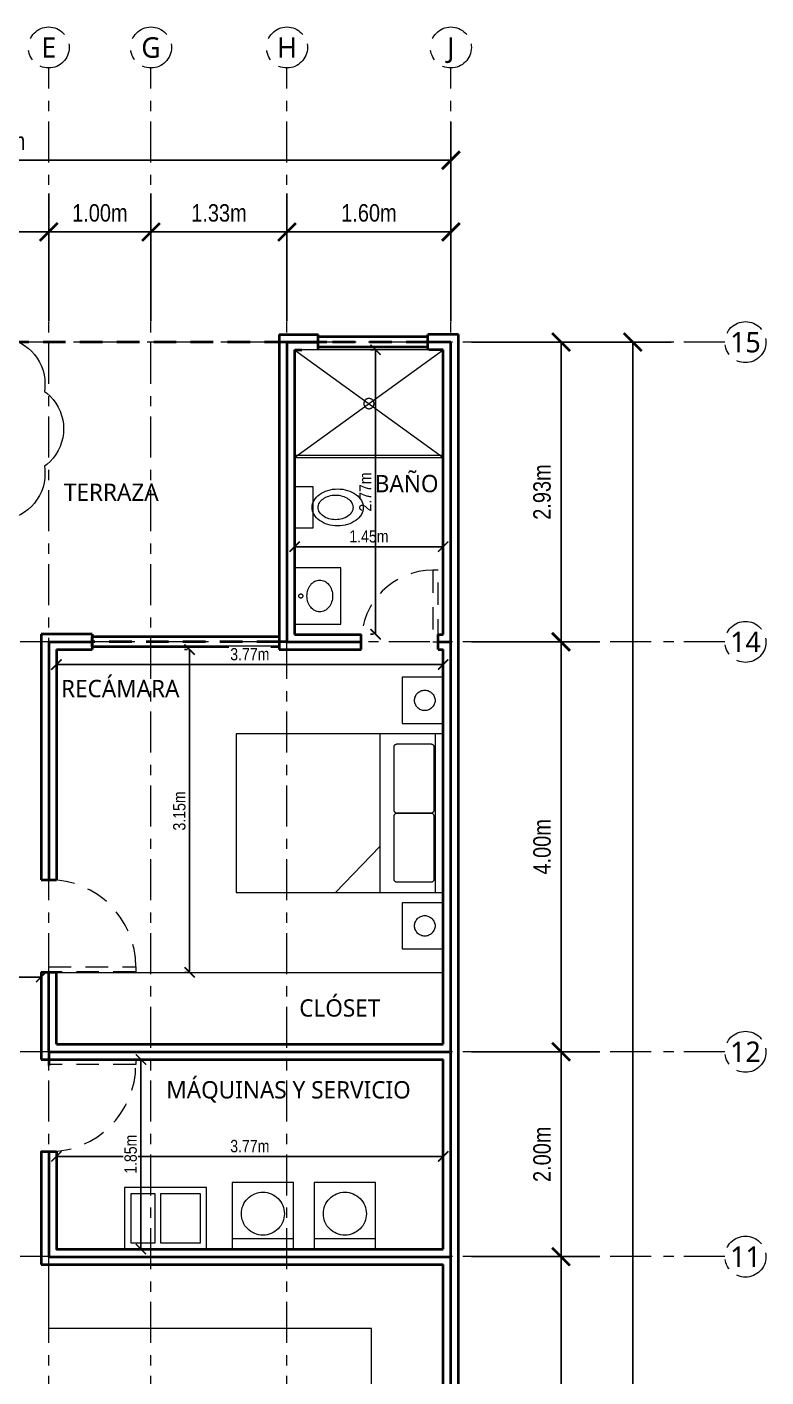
# Model space of a CAD drawing. Header units: metres. Extents: x 28.9 to 123.7, y -14.9 to 27.3.
# Drawn here: x 36.65 to 43.86, y 14.15 to 27.32 of the extents above; entities that cross this region are included whole.
import ezdxf
from ezdxf.enums import TextEntityAlignment as Align

# ---------------------------------------------------------------- set-up
doc = ezdxf.new("R2010")
doc.units = ezdxf.units.M
doc.linetypes.add('EJE', pattern=[0.6, 0.4, -0.08, 0, -0.12])
doc.linetypes.add('VACIO', pattern=[0.36, 0.22, -0.14])
for name, color, linetype, lineweight in [('001_Muros', 7, 'Continuous', 40), ('002_EjesVerticales', 8, 'EJE', 9), ('006_Mobiliario', 6, 'Continuous', 18), ('007_Textos', 7, 'Continuous', 18), ('008_Cotas', 8, 'Continuous', 13), ('011_Puertas', 7, 'VACIO', 18), ('012_Ventanas', 5, 'Continuous', 40)]:
    doc.layers.add(name, color=color, linetype=linetype, lineweight=lineweight)
doc.styles.add('OpenSans', font='OpenSans-Regular.ttf')
doc.styles.add('OpenSansCondensed-Light', font='OpenSansCondensed-Light.ttf')
doc.dimstyles.new('EZDXF', dxfattribs={"dimtxt": 0.25, "dimasz": 0.175, "dimexe": 0.375, "dimexo": 0.125, "dimgap": 0.1, "dimtad": 1, "dimzin": 4, "dimtxsty": 'OpenSansCondensed-Light', "dimblk": 'ARCHTICK', "dimcen": 2.5, "dimazin": 1, "dimtfac": 0.5, "dimtmove": 2, "dimatfit": 3})

# ---------------------------------------------------------------- blocks, each defined once
blk = doc.blocks.new('EJE')
at = {"color": 0}
blk.add_circle((0, 0), 0.2, dxfattribs=at)
at = {"color": 0, "style": 'OpenSans'}
blk.add_attdef('EJE', text='', height=0.2, dxfattribs=at).set_placement((0, 0), align=Align.MIDDLE_CENTER)
blk = doc.blocks.new('_ARCHTICK')
at = {"color": 0, "linetype": 'ByBlock', "const_width": 0.15}
blk.add_lwpolyline([(-0.5, -0.5), (0.5, 0.5)], dxfattribs=at)
blk = doc.blocks.new('*D6')
at = {"layer": '008_Cotas', "color": 0, "lineweight": -2, "transparency": 16777216}
for p, q in [((36.86, 24.446), (36.86, 25.696)), ((37.858, 24.446), (37.858, 25.696)), ((37.858, 25.321), (36.86, 25.321))]:
    blk.add_line(p, q, dxfattribs=at)
at = {"layer": 'Defpoints', "color": 0, "transparency": 16777216}
for p in [(36.86, 25.321), (36.86, 24.321), (37.858, 24.321)]:
    blk.add_point(p, dxfattribs=at)
at = {"layer": '008_Cotas', "color": 0, "lineweight": -2, "transparency": 16777216, "xscale": 0.175, "yscale": 0.175, "zscale": 0.175, "rotation": 180}
blk.add_blockref('_ARCHTICK', (36.86, 25.321), dxfattribs=at)
at = {"layer": '008_Cotas', "color": 0, "lineweight": -2, "transparency": 16777216, "xscale": 0.175, "yscale": 0.175, "zscale": 0.175}
blk.add_blockref('_ARCHTICK', (37.858, 25.321), dxfattribs=at)
at = {"layer": '008_Cotas', "color": 0, "transparency": 16777216, "insert": (37.359, 25.506), "char_height": 0.17, "attachment_point": 5, "style": 'OpenSansCondensed-Light', "bg_fill": 3, "box_fill_scale": 1.1, "bg_fill_color": 9, "bg_fill_true_color": 13158600, "bg_fill_transparency": 0}
blk.add_mtext('1.00m', dxfattribs=at)
blk = doc.blocks.new('*D7')
at = {"layer": '008_Cotas', "color": 0, "lineweight": -2, "transparency": 16777216}
for p, q in [((34.86, 24.446), (34.86, 25.696)), ((36.86, 24.446), (36.86, 25.696)), ((36.86, 25.321), (34.86, 25.321))]:
    blk.add_line(p, q, dxfattribs=at)
at = {"layer": 'Defpoints', "color": 0, "transparency": 16777216}
for p in [(34.86, 25.321), (34.86, 24.321), (36.86, 24.321)]:
    blk.add_point(p, dxfattribs=at)
at = {"layer": '008_Cotas', "color": 0, "lineweight": -2, "transparency": 16777216, "xscale": 0.175, "yscale": 0.175, "zscale": 0.175, "rotation": 180}
blk.add_blockref('_ARCHTICK', (34.86, 25.321), dxfattribs=at)
at = {"layer": '008_Cotas', "color": 0, "lineweight": -2, "transparency": 16777216, "xscale": 0.175, "yscale": 0.175, "zscale": 0.175}
blk.add_blockref('_ARCHTICK', (36.86, 25.321), dxfattribs=at)
at = {"layer": '008_Cotas', "color": 0, "transparency": 16777216, "insert": (35.86, 25.506), "char_height": 0.17, "attachment_point": 5, "style": 'OpenSansCondensed-Light', "bg_fill": 3, "box_fill_scale": 1.1, "bg_fill_color": 9, "bg_fill_true_color": 13158600, "bg_fill_transparency": 0}
blk.add_mtext('2.00m', dxfattribs=at)
blk = doc.blocks.new('*D9')
at = {"layer": '008_Cotas', "color": 0, "lineweight": -2, "transparency": 16777216}
for p, q in [((31.935, 24.446), (31.935, 26.396)), ((40.785, 24.446), (40.785, 26.396)), ((40.785, 26.021), (31.935, 26.021))]:
    blk.add_line(p, q, dxfattribs=at)
at = {"layer": 'Defpoints', "color": 0, "transparency": 16777216}
for p in [(31.935, 26.021), (31.935, 24.321), (40.785, 24.321)]:
    blk.add_point(p, dxfattribs=at)
at = {"layer": '008_Cotas', "color": 0, "lineweight": -2, "transparency": 16777216, "xscale": 0.175, "yscale": 0.175, "zscale": 0.175, "rotation": 180}
blk.add_blockref('_ARCHTICK', (31.935, 26.021), dxfattribs=at)
at = {"layer": '008_Cotas', "color": 0, "lineweight": -2, "transparency": 16777216, "xscale": 0.175, "yscale": 0.175, "zscale": 0.175}
blk.add_blockref('_ARCHTICK', (40.785, 26.021), dxfattribs=at)
at = {"layer": '008_Cotas', "color": 0, "transparency": 16777216, "insert": (36.36, 26.206), "char_height": 0.17, "attachment_point": 5, "style": 'OpenSansCondensed-Light', "bg_fill": 3, "box_fill_scale": 1.1, "bg_fill_color": 9, "bg_fill_true_color": 13158600, "bg_fill_transparency": 0}
blk.add_mtext('8.85m', dxfattribs=at)
blk = doc.blocks.new('*D13')
at = {"layer": '008_Cotas', "color": 0, "lineweight": -2, "transparency": 16777216}
for p, q in [((40.985, 15.322), (42.235, 15.322)), ((41.86, 9.825), (41.86, 15.322)), ((40.985, 9.825), (42.235, 9.825))]:
    blk.add_line(p, q, dxfattribs=at)
at = {"layer": 'Defpoints', "color": 0, "transparency": 16777216}
for p in [(40.86, 15.322), (41.86, 15.322), (40.86, 9.825)]:
    blk.add_point(p, dxfattribs=at)
at = {"layer": '008_Cotas', "color": 0, "lineweight": -2, "transparency": 16777216, "xscale": 0.175, "yscale": 0.175, "zscale": 0.175}
for p, rotation in [((41.86, 15.322), 90), ((41.86, 9.825), 270)]:
    blk.add_blockref('_ARCHTICK', p, dxfattribs=dict(at, rotation=rotation))
at = {"layer": '008_Cotas', "color": 0, "transparency": 16777216, "insert": (41.675, 12.573), "char_height": 0.17, "attachment_point": 5, "rotation": 90, "style": 'OpenSansCondensed-Light', "bg_fill": 3, "box_fill_scale": 1.1, "bg_fill_color": 9, "bg_fill_true_color": 13158600, "bg_fill_transparency": 0}
blk.add_mtext('5.50m', dxfattribs=at)
blk = doc.blocks.new('*D14')
at = {"layer": '008_Cotas', "color": 0, "lineweight": -2, "transparency": 16777216}
for p, q in [((40.985, 17.321), (42.235, 17.321)), ((41.86, 15.322), (41.86, 17.321)), ((40.985, 15.322), (42.235, 15.322))]:
    blk.add_line(p, q, dxfattribs=at)
at = {"layer": 'Defpoints', "color": 0, "transparency": 16777216}
for p in [(40.86, 17.321), (41.86, 17.321), (40.86, 15.322)]:
    blk.add_point(p, dxfattribs=at)
at = {"layer": '008_Cotas', "color": 0, "lineweight": -2, "transparency": 16777216, "xscale": 0.175, "yscale": 0.175, "zscale": 0.175}
for p, rotation in [((41.86, 17.321), 90), ((41.86, 15.322), 270)]:
    blk.add_blockref('_ARCHTICK', p, dxfattribs=dict(at, rotation=rotation))
at = {"layer": '008_Cotas', "color": 0, "transparency": 16777216, "insert": (41.675, 16.321), "char_height": 0.17, "attachment_point": 5, "rotation": 90, "style": 'OpenSansCondensed-Light', "bg_fill": 3, "box_fill_scale": 1.1, "bg_fill_color": 9, "bg_fill_true_color": 13158600, "bg_fill_transparency": 0}
blk.add_mtext('2.00m', dxfattribs=at)
blk = doc.blocks.new('*D15')
at = {"layer": '008_Cotas', "color": 0, "lineweight": -2, "transparency": 16777216}
for p, q in [((40.985, 21.321), (42.235, 21.321)), ((41.86, 17.321), (41.86, 21.321)), ((40.985, 17.321), (42.235, 17.321))]:
    blk.add_line(p, q, dxfattribs=at)
at = {"layer": 'Defpoints', "color": 0, "transparency": 16777216}
for p in [(40.86, 21.321), (41.86, 21.321), (40.86, 17.321)]:
    blk.add_point(p, dxfattribs=at)
at = {"layer": '008_Cotas', "color": 0, "lineweight": -2, "transparency": 16777216, "xscale": 0.175, "yscale": 0.175, "zscale": 0.175}
for p, rotation in [((41.86, 21.321), 90), ((41.86, 17.321), 270)]:
    blk.add_blockref('_ARCHTICK', p, dxfattribs=dict(at, rotation=rotation))
at = {"layer": '008_Cotas', "color": 0, "transparency": 16777216, "insert": (41.675, 19.321), "char_height": 0.17, "attachment_point": 5, "rotation": 90, "style": 'OpenSansCondensed-Light', "bg_fill": 3, "box_fill_scale": 1.1, "bg_fill_color": 9, "bg_fill_true_color": 13158600, "bg_fill_transparency": 0}
blk.add_mtext('4.00m', dxfattribs=at)
blk = doc.blocks.new('*D16')
at = {"layer": '008_Cotas', "color": 0, "lineweight": -2, "transparency": 16777216}
for p, q in [((40.985, 24.246), (42.235, 24.246)), ((41.86, 21.321), (41.86, 24.246)), ((40.985, 21.321), (42.235, 21.321))]:
    blk.add_line(p, q, dxfattribs=at)
at = {"layer": 'Defpoints', "color": 0, "transparency": 16777216}
for p in [(40.86, 24.246), (41.86, 24.246), (40.86, 21.321)]:
    blk.add_point(p, dxfattribs=at)
at = {"layer": '008_Cotas', "color": 0, "lineweight": -2, "transparency": 16777216, "xscale": 0.175, "yscale": 0.175, "zscale": 0.175}
for p, rotation in [((41.86, 24.246), 90), ((41.86, 21.321), 270)]:
    blk.add_blockref('_ARCHTICK', p, dxfattribs=dict(at, rotation=rotation))
at = {"layer": '008_Cotas', "color": 0, "transparency": 16777216, "insert": (41.675, 22.783), "char_height": 0.17, "attachment_point": 5, "rotation": 90, "style": 'OpenSansCondensed-Light', "bg_fill": 3, "box_fill_scale": 1.1, "bg_fill_color": 9, "bg_fill_true_color": 13158600, "bg_fill_transparency": 0}
blk.add_mtext('2.93m', dxfattribs=at)
blk = doc.blocks.new('*D155')
at = {"color": 0, "transparency": 16777216}
for p, q in [((40.985, 24.246), (42.935, 24.246)), ((42.56, -0.125), (42.56, 24.246)), ((40.985, -0.125), (42.935, -0.125))]:
    blk.add_line(p, q, dxfattribs=at)
at = {"layer": 'Defpoints', "transparency": 16777216}
for p in [(40.86, 24.246), (40.86, -0.125), (42.56, -0.125)]:
    blk.add_point(p, dxfattribs=at)
at = {"layer": '008_Cotas', "color": 0, "transparency": 16777216, "xscale": 0.175, "yscale": 0.175}
for p, rotation in [((42.56, 24.246), 90), ((42.56, -0.125), 270)]:
    blk.add_blockref('_ARCHTICK', p, dxfattribs=dict(at, rotation=rotation))
at = {"layer": '008_Cotas', "color": 0, "transparency": 16777216, "insert": (42.375, 12.06), "char_height": 0.17, "attachment_point": 5, "rotation": 90, "style": 'OpenSansCondensed-Light', "bg_fill": 3, "box_fill_scale": 1.1, "bg_fill_color": 0, "bg_fill_transparency": 0}
blk.add_mtext('24.37m', dxfattribs=at)
blk = doc.blocks.new('MOB_CAMA_QUEEN_155x202')
at = {"color": 0, "lineweight": -2}
for points in [[(0.775, -1.01), (0.775, 1.01), (-0.775, 1.01), (-0.775, -1.01)], [(0.775, 0.93), (0.775, 1.01), (-0.775, 1.01), (-0.775, 0.93)], [(-0.03, 0.53), (-0.645, 0.53), (-0.648, 0.53), (-0.651, 0.531), (-0.654, 0.531), (-0.656, 0.532), (-0.659, 0.534), (-0.662, 0.535), (-0.664, 0.537), (-0.666, 0.539), (-0.668, 0.541), (-0.67, 0.543), (-0.671, 0.546), (-0.673, 0.549), (-0.674, 0.551), (-0.674, 0.554), (-0.675, 0.557), (-0.675, 0.56), (-0.675, 0.89), (-0.675, 0.893), (-0.674, 0.896), (-0.674, 0.899), (-0.673, 0.901), (-0.671, 0.904), (-0.67, 0.907), (-0.668, 0.909), (-0.666, 0.911), (-0.664, 0.913), (-0.662, 0.915), (-0.659, 0.916), (-0.656, 0.918), (-0.654, 0.919), (-0.651, 0.919), (-0.648, 0.92), (-0.645, 0.92), (-0.03, 0.92), (-0.027, 0.92), (-0.024, 0.919), (-0.021, 0.919), (-0.019, 0.918), (-0.016, 0.916), (-0.013, 0.915), (-0.011, 0.913), (-0.009, 0.911), (-0.007, 0.909), (-0.005, 0.907), (-0.004, 0.904), (-0.002, 0.901), (-0.001, 0.899), (-0.001, 0.896), (0, 0.893), (0, 0.89), (0, 0.56), (0, 0.557), (-0.001, 0.554), (-0.001, 0.551), (-0.002, 0.549), (-0.004, 0.546), (-0.005, 0.543), (-0.007, 0.541), (-0.009, 0.539), (-0.011, 0.537), (-0.013, 0.535), (-0.016, 0.534), (-0.019, 0.532), (-0.021, 0.531), (-0.024, 0.531), (-0.027, 0.53)], [(0.645, 0.53), (0.03, 0.53), (0.027, 0.53), (0.024, 0.531), (0.021, 0.531), (0.019, 0.532), (0.016, 0.534), (0.013, 0.535), (0.011, 0.537), (0.009, 0.539), (0.007, 0.541), (0.005, 0.543), (0.004, 0.546), (0.002, 0.549), (0.001, 0.551), (0.001, 0.554), (0, 0.557), (0, 0.56), (0, 0.89), (0, 0.893), (0.001, 0.896), (0.001, 0.899), (0.002, 0.901), (0.004, 0.904), (0.005, 0.907), (0.007, 0.909), (0.009, 0.911), (0.011, 0.913), (0.013, 0.915), (0.016, 0.916), (0.019, 0.918), (0.021, 0.919), (0.024, 0.919), (0.027, 0.92), (0.03, 0.92), (0.645, 0.92), (0.648, 0.92), (0.651, 0.919), (0.654, 0.919), (0.656, 0.918), (0.659, 0.916), (0.662, 0.915), (0.664, 0.913), (0.666, 0.911), (0.668, 0.909), (0.67, 0.907), (0.671, 0.904), (0.673, 0.901), (0.674, 0.899), (0.674, 0.896), (0.675, 0.893), (0.675, 0.89), (0.675, 0.56), (0.675, 0.557), (0.674, 0.554), (0.674, 0.551), (0.673, 0.549), (0.671, 0.546), (0.67, 0.543), (0.668, 0.541), (0.666, 0.539), (0.664, 0.537), (0.662, 0.535), (0.659, 0.534), (0.656, 0.532), (0.654, 0.531), (0.651, 0.531), (0.648, 0.53)]]:
    blk.add_lwpolyline(points, close=True, dxfattribs=at)
for points in [[(-0.775, 0.39), (0.775, 0.39)], [(0.325, 0.39), (0.775, -0.04)]]:
    blk.add_lwpolyline(points, dxfattribs=at)
blk = doc.blocks.new('MOB_BURO_45x40')
at = {"color": 0, "lineweight": -2}
for points in [[(0.225, -0.2), (0.225, 0.2), (-0.225, 0.2), (-0.225, -0.2)], [(0.1, 0.02), (0.1, 0.01), (0.098, 0), (0.096, -0.009), (0.092, -0.018), (0.088, -0.027), (0.083, -0.036), (0.077, -0.043), (0.071, -0.051), (0.063, -0.057), (0.056, -0.063), (0.047, -0.068), (0.038, -0.072), (0.029, -0.076), (0.02, -0.078), (0.01, -0.08), (0, -0.08), (-0.01, -0.08), (-0.02, -0.078), (-0.029, -0.076), (-0.038, -0.072), (-0.047, -0.068), (-0.056, -0.063), (-0.063, -0.057), (-0.071, -0.051), (-0.077, -0.043), (-0.083, -0.036), (-0.088, -0.027), (-0.092, -0.018), (-0.096, -0.009), (-0.098, 0), (-0.1, 0.01), (-0.1, 0.02), (-0.1, 0.03), (-0.098, 0.04), (-0.096, 0.049), (-0.092, 0.058), (-0.088, 0.067), (-0.083, 0.076), (-0.077, 0.083), (-0.071, 0.091), (-0.063, 0.097), (-0.056, 0.103), (-0.047, 0.108), (-0.038, 0.112), (-0.029, 0.116), (-0.02, 0.118), (-0.01, 0.12), (0, 0.12), (0.01, 0.12), (0.02, 0.118), (0.029, 0.116), (0.038, 0.112), (0.047, 0.108), (0.056, 0.103), (0.063, 0.097), (0.071, 0.091), (0.077, 0.083), (0.083, 0.076), (0.088, 0.067), (0.092, 0.058), (0.096, 0.049), (0.098, 0.04), (0.1, 0.03)]]:
    blk.add_lwpolyline(points, close=True, dxfattribs=at)
blk = doc.blocks.new('MOB_ARBOL_200x200')
at = {"color": 0, "lineweight": -2}
blk.add_lwpolyline([(0.285, -0.968), (0.25, -0.994), (0.212, -1.017), (0.172, -1.036), (0.131, -1.051), (0.088, -1.061), (0.044, -1.068), (0, -1.07), (-0.044, -1.068), (-0.088, -1.061), (-0.131, -1.051), (-0.172, -1.036), (-0.212, -1.017), (-0.25, -0.994), (-0.285, -0.968), (-0.318, -0.938), (-0.348, -0.905), (-0.365, -0.882), (-0.394, -0.886), (-0.438, -0.888), (-0.483, -0.886), (-0.526, -0.88), (-0.569, -0.869), (-0.611, -0.854), (-0.651, -0.835), (-0.688, -0.813), (-0.724, -0.786), (-0.757, -0.757), (-0.786, -0.724), (-0.813, -0.688), (-0.835, -0.651), (-0.854, -0.611), (-0.869, -0.569), (-0.88, -0.526), (-0.886, -0.483), (-0.888, -0.438), (-0.886, -0.394), (-0.882, -0.365), (-0.905, -0.348), (-0.938, -0.318), (-0.968, -0.285), (-0.994, -0.25), (-1.017, -0.212), (-1.036, -0.172), (-1.051, -0.131), (-1.061, -0.088), (-1.068, -0.044), (-1.07, 0), (-1.068, 0.044), (-1.061, 0.088), (-1.051, 0.131), (-1.036, 0.172), (-1.017, 0.212), (-0.994, 0.25), (-0.968, 0.285), (-0.938, 0.318), (-0.905, 0.348), (-0.882, 0.365), (-0.886, 0.394), (-0.888, 0.438), (-0.886, 0.483), (-0.88, 0.526), (-0.869, 0.569), (-0.854, 0.611), (-0.835, 0.651), (-0.813, 0.688), (-0.786, 0.724), (-0.757, 0.757), (-0.724, 0.786), (-0.688, 0.813), (-0.651, 0.835), (-0.611, 0.854), (-0.569, 0.869), (-0.526, 0.88), (-0.483, 0.886), (-0.438, 0.888), (-0.394, 0.886), (-0.365, 0.882), (-0.348, 0.905), (-0.318, 0.938), (-0.285, 0.968), (-0.25, 0.994), (-0.212, 1.017), (-0.172, 1.036), (-0.131, 1.051), (-0.088, 1.061), (-0.044, 1.068), (0, 1.07), (0.044, 1.068), (0.088, 1.061), (0.131, 1.051), (0.172, 1.036), (0.212, 1.017), (0.25, 0.994), (0.285, 0.968), (0.318, 0.938), (0.348, 0.905), (0.365, 0.882), (0.394, 0.886), (0.438, 0.888), (0.483, 0.886), (0.526, 0.88), (0.569, 0.869), (0.611, 0.854), (0.651, 0.835), (0.688, 0.813), (0.724, 0.786), (0.757, 0.757), (0.786, 0.724), (0.813, 0.688), (0.835, 0.651), (0.854, 0.611), (0.869, 0.569), (0.88, 0.526), (0.886, 0.483), (0.888, 0.438), (0.886, 0.394), (0.882, 0.365), (0.905, 0.348), (0.938, 0.318), (0.968, 0.285), (0.994, 0.25), (1.017, 0.212), (1.036, 0.172), (1.051, 0.131), (1.061, 0.088), (1.068, 0.044), (1.07, 0), (1.068, -0.044), (1.061, -0.088), (1.051, -0.131), (1.036, -0.172), (1.017, -0.212), (0.994, -0.25), (0.968, -0.285), (0.938, -0.318), (0.905, -0.348), (0.882, -0.365), (0.886, -0.394), (0.888, -0.438), (0.886, -0.483), (0.88, -0.526), (0.869, -0.569), (0.854, -0.611), (0.835, -0.651), (0.813, -0.688), (0.786, -0.724), (0.757, -0.757), (0.724, -0.786), (0.688, -0.813), (0.651, -0.835), (0.611, -0.854), (0.569, -0.869), (0.526, -0.88), (0.483, -0.886), (0.438, -0.888), (0.394, -0.886), (0.365, -0.882), (0.348, -0.905), (0.318, -0.938), (0.285, -0.968)], dxfattribs=at)
blk.add_lwpolyline([(0.12, 0), (0.119, -0.012), (0.118, -0.023), (0.115, -0.035), (0.111, -0.046), (0.106, -0.057), (0.1, -0.067), (0.093, -0.076), (0.085, -0.085), (0.076, -0.093), (0.067, -0.1), (0.057, -0.106), (0.046, -0.111), (0.035, -0.115), (0.023, -0.118), (0.012, -0.119), (0, -0.12), (-0.012, -0.119), (-0.023, -0.118), (-0.035, -0.115), (-0.046, -0.111), (-0.057, -0.106), (-0.067, -0.1), (-0.076, -0.093), (-0.085, -0.085), (-0.093, -0.076), (-0.1, -0.067), (-0.106, -0.057), (-0.111, -0.046), (-0.115, -0.035), (-0.118, -0.023), (-0.119, -0.012), (-0.12, 0), (-0.119, 0.012), (-0.118, 0.023), (-0.115, 0.035), (-0.111, 0.046), (-0.106, 0.057), (-0.1, 0.067), (-0.093, 0.076), (-0.085, 0.085), (-0.076, 0.093), (-0.067, 0.1), (-0.057, 0.106), (-0.046, 0.111), (-0.035, 0.115), (-0.023, 0.118), (-0.012, 0.119), (0, 0.12), (0.012, 0.119), (0.023, 0.118), (0.035, 0.115), (0.046, 0.111), (0.057, 0.106), (0.067, 0.1), (0.076, 0.093), (0.085, 0.085), (0.093, 0.076), (0.1, 0.067), (0.106, 0.057), (0.111, 0.046), (0.115, 0.035), (0.118, 0.023), (0.119, 0.012)], close=True, dxfattribs=at)
blk = doc.blocks.new('*D157')
at = {"color": 0, "transparency": 16777216}
for p, q in [((36.935, 16.32), (36.935, 16.35)), ((40.71, 16.32), (40.71, 16.35)), ((36.935, 16.3), (40.71, 16.3))]:
    blk.add_line(p, q, dxfattribs=at)
at = {"layer": 'Defpoints', "transparency": 16777216}
for p in [(36.935, 16.3), (36.935, 16.3), (40.71, 16.3)]:
    blk.add_point(p, dxfattribs=at)
at = {"layer": '008_Cotas', "color": 0, "transparency": 16777216, "xscale": 0.1, "yscale": 0.1, "rotation": 180}
blk.add_blockref('_ARCHTICK', (36.935, 16.3), dxfattribs=at)
at = {"layer": '008_Cotas', "color": 0, "transparency": 16777216, "xscale": 0.1, "yscale": 0.1}
blk.add_blockref('_ARCHTICK', (40.71, 16.3), dxfattribs=at)
at = {"layer": '008_Cotas', "color": 0, "transparency": 16777216, "insert": (38.8225, 16.4), "char_height": 0.12, "attachment_point": 5, "style": 'OpenSansCondensed-Light', "bg_fill": 3, "box_fill_scale": 1.1, "bg_fill_color": 0, "bg_fill_transparency": 0}
blk.add_mtext('3.77m', dxfattribs=at)
blk = doc.blocks.new('*D177')
at = {"color": 0, "transparency": 16777216}
for p, q in [((37.74, 17.246), (37.71, 17.246)), ((37.76, 15.396), (37.76, 17.246)), ((37.74, 15.396), (37.71, 15.396))]:
    blk.add_line(p, q, dxfattribs=at)
at = {"layer": 'Defpoints', "transparency": 16777216}
for p in [(37.76, 17.246), (37.76, 15.396), (37.76, 15.396)]:
    blk.add_point(p, dxfattribs=at)
at = {"layer": '008_Cotas', "color": 0, "transparency": 16777216, "xscale": 0.1, "yscale": 0.1}
for p, rotation in [((37.76, 17.246), 90), ((37.76, 15.396), 270)]:
    blk.add_blockref('_ARCHTICK', p, dxfattribs=dict(at, rotation=rotation))
at = {"layer": '008_Cotas', "color": 0, "transparency": 16777216, "insert": (37.66, 16.321), "char_height": 0.12, "attachment_point": 5, "rotation": 90, "style": 'OpenSansCondensed-Light', "bg_fill": 3, "box_fill_scale": 1.1, "bg_fill_color": 0, "bg_fill_transparency": 0}
blk.add_mtext('1.85m', dxfattribs=at)
blk = doc.blocks.new('*D125')
at = {"color": 0, "transparency": 16777216}
for p, q in [((36.935, 21.12), (36.935, 21.15)), ((36.935, 21.1), (40.71, 21.1)), ((40.71, 21.12), (40.71, 21.15))]:
    blk.add_line(p, q, dxfattribs=at)
at = {"layer": 'Defpoints', "transparency": 16777216}
for p in [(36.935, 21.1), (36.935, 21.1), (40.71, 21.1)]:
    blk.add_point(p, dxfattribs=at)
at = {"layer": '008_Cotas', "color": 0, "transparency": 16777216, "xscale": 0.1, "yscale": 0.1, "rotation": 180}
blk.add_blockref('_ARCHTICK', (36.935, 21.1), dxfattribs=at)
at = {"layer": '008_Cotas', "color": 0, "transparency": 16777216, "xscale": 0.1, "yscale": 0.1}
blk.add_blockref('_ARCHTICK', (40.71, 21.1), dxfattribs=at)
at = {"layer": '008_Cotas', "color": 0, "transparency": 16777216, "insert": (38.8225, 21.2), "char_height": 0.12, "attachment_point": 5, "style": 'OpenSansCondensed-Light', "bg_fill": 3, "box_fill_scale": 1.1, "bg_fill_color": 0, "bg_fill_transparency": 0}
blk.add_mtext('3.77m', dxfattribs=at)
blk = doc.blocks.new('*D126')
at = {"color": 0, "transparency": 16777216}
for p, q in [((38.215, 21.246), (38.185, 21.246)), ((38.235, 18.096), (38.235, 21.246)), ((38.215, 18.096), (38.185, 18.096))]:
    blk.add_line(p, q, dxfattribs=at)
at = {"layer": 'Defpoints', "transparency": 16777216}
for p in [(38.235, 21.246), (38.235, 18.096), (38.235, 18.096)]:
    blk.add_point(p, dxfattribs=at)
at = {"layer": '008_Cotas', "color": 0, "transparency": 16777216, "xscale": 0.1, "yscale": 0.1}
for p, rotation in [((38.235, 21.246), 90), ((38.235, 18.096), 270)]:
    blk.add_blockref('_ARCHTICK', p, dxfattribs=dict(at, rotation=rotation))
at = {"layer": '008_Cotas', "color": 0, "transparency": 16777216, "insert": (38.135, 19.671), "char_height": 0.12, "attachment_point": 5, "rotation": 90, "style": 'OpenSansCondensed-Light', "bg_fill": 3, "box_fill_scale": 1.1, "bg_fill_color": 0, "bg_fill_transparency": 0}
blk.add_mtext('3.15m', dxfattribs=at)
blk = doc.blocks.new('*D178')
at = {"color": 0, "transparency": 16777216}
for p, q in [((39.26, 22.27), (39.26, 22.3)), ((40.71, 22.27), (40.71, 22.3)), ((39.26, 22.25), (40.71, 22.25))]:
    blk.add_line(p, q, dxfattribs=at)
at = {"layer": 'Defpoints', "transparency": 16777216}
for p in [(39.26, 22.25), (39.26, 22.25), (40.71, 22.25)]:
    blk.add_point(p, dxfattribs=at)
at = {"layer": '008_Cotas', "color": 0, "transparency": 16777216, "xscale": 0.1, "yscale": 0.1, "rotation": 180}
blk.add_blockref('_ARCHTICK', (39.26, 22.25), dxfattribs=at)
at = {"layer": '008_Cotas', "color": 0, "transparency": 16777216, "xscale": 0.1, "yscale": 0.1}
blk.add_blockref('_ARCHTICK', (40.71, 22.25), dxfattribs=at)
at = {"layer": '008_Cotas', "color": 0, "transparency": 16777216, "insert": (39.985, 22.35), "char_height": 0.12, "attachment_point": 5, "style": 'OpenSansCondensed-Light', "bg_fill": 3, "box_fill_scale": 1.1, "bg_fill_color": 0, "bg_fill_transparency": 0}
blk.add_mtext('1.45m', dxfattribs=at)
blk = doc.blocks.new('*D211')
at = {"color": 0, "transparency": 16777216}
for p, q in [((40.03, 24.171), (40, 24.171)), ((40.05, 21.396), (40.05, 24.171)), ((40.03, 21.396), (40, 21.396))]:
    blk.add_line(p, q, dxfattribs=at)
at = {"layer": 'Defpoints', "transparency": 16777216}
for p in [(40.05, 24.171), (40.05, 21.396), (40.05, 21.396)]:
    blk.add_point(p, dxfattribs=at)
at = {"layer": '008_Cotas', "color": 0, "transparency": 16777216, "xscale": 0.1, "yscale": 0.1}
for p, rotation in [((40.05, 24.171), 90), ((40.05, 21.396), 270)]:
    blk.add_blockref('_ARCHTICK', p, dxfattribs=dict(at, rotation=rotation))
at = {"layer": '008_Cotas', "color": 0, "transparency": 16777216, "insert": (39.95, 22.7835), "char_height": 0.12, "attachment_point": 5, "rotation": 90, "style": 'OpenSansCondensed-Light', "bg_fill": 3, "box_fill_scale": 1.1, "bg_fill_color": 0, "bg_fill_transparency": 0}
blk.add_mtext('2.77m', dxfattribs=at)
blk = doc.blocks.new('MOB_LAVABO_55x45')
at = {"color": 0, "lineweight": -2}
for points in [[(0.275, -0.225), (0.275, 0.225), (-0.275, 0.225), (-0.275, -0.225)], [(0.02, 0.165), (0.02, 0.163), (0.02, 0.161), (0.019, 0.159), (0.018, 0.157), (0.018, 0.156), (0.017, 0.154), (0.015, 0.152), (0.014, 0.151), (0.013, 0.15), (0.011, 0.148), (0.009, 0.147), (0.008, 0.147), (0.006, 0.146), (0.004, 0.145), (0.002, 0.145), (0, 0.145), (-0.002, 0.145), (-0.004, 0.145), (-0.006, 0.146), (-0.008, 0.147), (-0.009, 0.147), (-0.011, 0.148), (-0.013, 0.15), (-0.014, 0.151), (-0.015, 0.152), (-0.017, 0.154), (-0.018, 0.156), (-0.018, 0.157), (-0.019, 0.159), (-0.02, 0.161), (-0.02, 0.163), (-0.02, 0.165), (-0.02, 0.167), (-0.02, 0.169), (-0.019, 0.171), (-0.018, 0.173), (-0.018, 0.174), (-0.017, 0.176), (-0.015, 0.178), (-0.014, 0.179), (-0.013, 0.18), (-0.011, 0.182), (-0.009, 0.183), (-0.008, 0.183), (-0.006, 0.184), (-0.004, 0.185), (-0.002, 0.185), (0, 0.185), (0.002, 0.185), (0.004, 0.185), (0.006, 0.184), (0.008, 0.183), (0.009, 0.183), (0.011, 0.182), (0.013, 0.18), (0.014, 0.179), (0.015, 0.178), (0.017, 0.176), (0.018, 0.174), (0.018, 0.173), (0.019, 0.171), (0.02, 0.169), (0.02, 0.167)], [(0.155, -0.02), (0.154, -0.032), (0.152, -0.044), (0.148, -0.056), (0.143, -0.068), (0.137, -0.079), (0.129, -0.089), (0.12, -0.099), (0.11, -0.108), (0.098, -0.117), (0.086, -0.124), (0.073, -0.13), (0.059, -0.135), (0.045, -0.14), (0.03, -0.143), (0.015, -0.144), (0, -0.145), (-0.015, -0.144), (-0.03, -0.143), (-0.045, -0.14), (-0.059, -0.135), (-0.073, -0.13), (-0.086, -0.124), (-0.098, -0.117), (-0.11, -0.108), (-0.12, -0.099), (-0.129, -0.089), (-0.137, -0.079), (-0.143, -0.068), (-0.148, -0.056), (-0.152, -0.044), (-0.154, -0.032), (-0.155, -0.02), (-0.154, -0.008), (-0.152, 0.004), (-0.148, 0.016), (-0.143, 0.028), (-0.137, 0.039), (-0.129, 0.049), (-0.12, 0.059), (-0.11, 0.068), (-0.098, 0.077), (-0.086, 0.084), (-0.073, 0.09), (-0.059, 0.095), (-0.045, 0.1), (-0.03, 0.103), (-0.015, 0.104), (0, 0.105), (0.015, 0.104), (0.03, 0.103), (0.045, 0.1), (0.059, 0.095), (0.073, 0.09), (0.086, 0.084), (0.098, 0.077), (0.11, 0.068), (0.12, 0.059), (0.129, 0.049), (0.137, 0.039), (0.143, 0.028), (0.148, 0.016), (0.152, 0.004), (0.154, -0.008)]]:
    blk.add_lwpolyline(points, close=True, dxfattribs=at)
blk = doc.blocks.new('MOB_WC_40x70')
at = {"color": 0, "lineweight": -2}
for points in [[(0.2, 0.17), (0.2, 0.35), (-0.2, 0.35), (-0.2, 0.17)], [(0.18, -0.07), (0.179, -0.095), (0.177, -0.119), (0.172, -0.143), (0.166, -0.166), (0.159, -0.188), (0.15, -0.209), (0.139, -0.229), (0.127, -0.247), (0.114, -0.263), (0.1, -0.278), (0.085, -0.29), (0.069, -0.301), (0.052, -0.309), (0.035, -0.315), (0.018, -0.319), (0, -0.32), (-0.018, -0.319), (-0.035, -0.315), (-0.052, -0.309), (-0.069, -0.301), (-0.085, -0.29), (-0.1, -0.278), (-0.114, -0.263), (-0.127, -0.247), (-0.139, -0.229), (-0.15, -0.209), (-0.159, -0.188), (-0.166, -0.166), (-0.172, -0.143), (-0.177, -0.119), (-0.179, -0.095), (-0.18, -0.07), (-0.179, -0.045), (-0.177, -0.021), (-0.172, 0.003), (-0.166, 0.026), (-0.159, 0.048), (-0.15, 0.069), (-0.139, 0.089), (-0.127, 0.107), (-0.114, 0.123), (-0.1, 0.138), (-0.085, 0.15), (-0.069, 0.161), (-0.052, 0.169), (-0.035, 0.175), (-0.018, 0.179), (0, 0.18), (0.018, 0.179), (0.035, 0.175), (0.052, 0.169), (0.069, 0.161), (0.085, 0.15), (0.1, 0.138), (0.114, 0.123), (0.127, 0.107), (0.139, 0.089), (0.15, 0.069), (0.159, 0.048), (0.166, 0.026), (0.172, 0.003), (0.177, -0.021), (0.179, -0.045)], [(0.12, -0.05), (0.119, -0.067), (0.118, -0.083), (0.115, -0.099), (0.111, -0.115), (0.106, -0.13), (0.1, -0.144), (0.093, -0.158), (0.085, -0.17), (0.076, -0.181), (0.067, -0.191), (0.057, -0.2), (0.046, -0.207), (0.035, -0.213), (0.023, -0.217), (0.012, -0.219), (0, -0.22), (-0.012, -0.219), (-0.023, -0.217), (-0.035, -0.213), (-0.046, -0.207), (-0.057, -0.2), (-0.067, -0.191), (-0.076, -0.181), (-0.085, -0.17), (-0.093, -0.158), (-0.1, -0.144), (-0.106, -0.13), (-0.111, -0.115), (-0.115, -0.099), (-0.118, -0.083), (-0.119, -0.067), (-0.12, -0.05), (-0.119, -0.033), (-0.118, -0.017), (-0.115, -0.001), (-0.111, 0.015), (-0.106, 0.03), (-0.1, 0.044), (-0.093, 0.058), (-0.085, 0.07), (-0.076, 0.081), (-0.067, 0.091), (-0.057, 0.1), (-0.046, 0.107), (-0.035, 0.113), (-0.023, 0.117), (-0.012, 0.119), (0, 0.12), (0.012, 0.119), (0.023, 0.117), (0.035, 0.113), (0.046, 0.107), (0.057, 0.1), (0.067, 0.091), (0.076, 0.081), (0.085, 0.07), (0.093, 0.058), (0.1, 0.044), (0.106, 0.03), (0.111, 0.015), (0.115, -0.001), (0.118, -0.017), (0.119, -0.033)]]:
    blk.add_lwpolyline(points, close=True, dxfattribs=at)
blk = doc.blocks.new('MOB_REGADERA_145x105')
for points in [[(0.725, -0.525), (0.725, 0.525), (-0.725, 0.525), (-0.725, -0.525)], [(0.05, 0), (0.05, 0.005), (0.049, 0.01), (0.048, 0.015), (0.046, 0.019), (0.044, 0.024), (0.042, 0.028), (0.039, 0.032), (0.035, 0.035), (0.032, 0.039), (0.028, 0.042), (0.024, 0.044), (0.019, 0.046), (0.015, 0.048), (0.01, 0.049), (0.005, 0.05), (0, 0.05), (-0.005, 0.05), (-0.01, 0.049), (-0.015, 0.048), (-0.019, 0.046), (-0.024, 0.044), (-0.028, 0.042), (-0.032, 0.039), (-0.035, 0.035), (-0.039, 0.032), (-0.042, 0.028), (-0.044, 0.024), (-0.046, 0.019), (-0.048, 0.015), (-0.049, 0.01), (-0.05, 0.005), (-0.05, 0), (-0.05, -0.005), (-0.049, -0.01), (-0.048, -0.015), (-0.046, -0.019), (-0.044, -0.024), (-0.042, -0.028), (-0.039, -0.032), (-0.035, -0.035), (-0.032, -0.039), (-0.028, -0.042), (-0.024, -0.044), (-0.019, -0.046), (-0.015, -0.048), (-0.01, -0.049), (-0.005, -0.05), (0, -0.05), (0.005, -0.05), (0.01, -0.049), (0.015, -0.048), (0.019, -0.046), (0.024, -0.044), (0.028, -0.042), (0.032, -0.039), (0.035, -0.035), (0.039, -0.032), (0.042, -0.028), (0.044, -0.024), (0.046, -0.019), (0.048, -0.015), (0.049, -0.01), (0.05, -0.005)], [(0.725, -0.525), (0.725, -0.505), (-0.725, -0.505), (-0.725, -0.525)]]:
    blk.add_lwpolyline(points, close=True)
for points in [[(-0.725, -0.525), (0.725, 0.525)], [(-0.725, 0.525), (0.725, -0.525)]]:
    blk.add_lwpolyline(points)
blk = doc.blocks.new('MOB_LAVADERO_80x60')
at = {"color": 0, "lineweight": -2}
for points in [[(0.4, -0.3), (0.4, 0.3), (-0.4, 0.3), (-0.4, -0.3)], [(0.05, -0.24), (0.05, 0.24), (-0.34, 0.24), (-0.34, -0.24)], [(0.34, -0.24), (0.34, 0.24), (0.1, 0.24), (0.1, -0.24)]]:
    blk.add_lwpolyline(points, close=True, dxfattribs=at)
blk = doc.blocks.new('MOB_LAVADORA_60x65')
at = {"color": 0, "lineweight": -2}
for points in [[(0.3, -0.325), (0.3, 0.325), (-0.3, 0.325), (-0.3, -0.325)], [(0.21, -0.02), (0.209, -0.041), (0.206, -0.061), (0.201, -0.081), (0.194, -0.1), (0.185, -0.119), (0.175, -0.137), (0.162, -0.153), (0.148, -0.168), (0.133, -0.182), (0.117, -0.195), (0.099, -0.205), (0.08, -0.214), (0.061, -0.221), (0.041, -0.226), (0.021, -0.229), (0, -0.23), (-0.021, -0.229), (-0.041, -0.226), (-0.061, -0.221), (-0.08, -0.214), (-0.099, -0.205), (-0.117, -0.195), (-0.133, -0.182), (-0.148, -0.168), (-0.162, -0.153), (-0.175, -0.137), (-0.185, -0.119), (-0.194, -0.1), (-0.201, -0.081), (-0.206, -0.061), (-0.209, -0.041), (-0.21, -0.02), (-0.209, 0.001), (-0.206, 0.021), (-0.201, 0.041), (-0.194, 0.06), (-0.185, 0.079), (-0.175, 0.097), (-0.162, 0.113), (-0.148, 0.128), (-0.133, 0.142), (-0.117, 0.155), (-0.099, 0.165), (-0.08, 0.174), (-0.061, 0.181), (-0.041, 0.186), (-0.021, 0.189), (0, 0.19), (0.021, 0.189), (0.041, 0.186), (0.061, 0.181), (0.08, 0.174), (0.099, 0.165), (0.117, 0.155), (0.133, 0.142), (0.148, 0.128), (0.162, 0.113), (0.175, 0.097), (0.185, 0.079), (0.194, 0.06), (0.201, 0.041), (0.206, 0.021), (0.209, 0.001)]]:
    blk.add_lwpolyline(points, close=True, dxfattribs=at)
blk.add_lwpolyline([(-0.3, 0.225), (0.3, 0.225)], dxfattribs=at)
blk = doc.blocks.new('MOB_SECADORA_60x65')
at = {"color": 0, "lineweight": -2}
for points in [[(0.3, -0.325), (0.3, 0.325), (-0.3, 0.325), (-0.3, -0.325)], [(0.21, -0.02), (0.209, -0.041), (0.206, -0.061), (0.201, -0.081), (0.194, -0.1), (0.185, -0.119), (0.175, -0.137), (0.162, -0.153), (0.148, -0.168), (0.133, -0.182), (0.117, -0.195), (0.099, -0.205), (0.08, -0.214), (0.061, -0.221), (0.041, -0.226), (0.021, -0.229), (0, -0.23), (-0.021, -0.229), (-0.041, -0.226), (-0.061, -0.221), (-0.08, -0.214), (-0.099, -0.205), (-0.117, -0.195), (-0.133, -0.182), (-0.148, -0.168), (-0.162, -0.153), (-0.175, -0.137), (-0.185, -0.119), (-0.194, -0.1), (-0.201, -0.081), (-0.206, -0.061), (-0.209, -0.041), (-0.21, -0.02), (-0.209, 0.001), (-0.206, 0.021), (-0.201, 0.041), (-0.194, 0.06), (-0.185, 0.079), (-0.175, 0.097), (-0.162, 0.113), (-0.148, 0.128), (-0.133, 0.142), (-0.117, 0.155), (-0.099, 0.165), (-0.08, 0.174), (-0.061, 0.181), (-0.041, 0.186), (-0.021, 0.189), (0, 0.19), (0.021, 0.189), (0.041, 0.186), (0.061, 0.181), (0.08, 0.174), (0.099, 0.165), (0.117, 0.155), (0.133, 0.142), (0.148, 0.128), (0.162, 0.113), (0.175, 0.097), (0.185, 0.079), (0.194, 0.06), (0.201, 0.041), (0.206, 0.021), (0.209, 0.001)]]:
    blk.add_lwpolyline(points, close=True, dxfattribs=at)
blk.add_lwpolyline([(-0.3, 0.225), (0.3, 0.225)], dxfattribs=at)

msp = doc.modelspace()

# ---------------------------------------------------------------- linework, layer by layer
at = {"layer": '001_Muros'}
for p, q in [((39.11, 24.321), (39.11, 21.246)), ((39.11, 24.321), (39.489, 24.321)), ((39.185, 24.246), (39.185, 21.321)), ((39.575, 24.246), (39.185, 24.246)), ((39.33, 24.246), (39.185, 24.246)), ((39.185, 24.246), (39.489, 24.246)), ((40.785, 24.246), (40.57, 24.246)), ((40.785, -0.2), (40.785, 24.246)), ((40.86, -0.2), (40.86, 24.321)), ((39.185, 24.171), (39.185, 24.171)), ((39.26, 24.17), (39.26, 21.394)), ((39.262, 24.17), (39.33, 24.171)), ((40.71, 24.171), (40.57, 24.171)), ((40.71, 21.394), (40.71, 24.171)), ((37.285, 21.396), (36.785, 21.396)), ((36.785, 21.396), (36.785, 19)), ((37.285, 21.396), (37.285, 21.246)), ((40.66, 21.394), (40.71, 21.394)), ((36.86, 21.321), (36.86, 19)), ((36.86, 21.321), (37.285, 21.321)), ((36.935, 21.246), (36.935, 19)), ((36.935, 21.246), (37.285, 21.246)), ((39.185, 21.321), (39.11, 21.321)), ((40.71, 17.396), (40.71, 21.246)), ((36.785, 19), (36.935, 19)), ((36.935, 17.396), (40.71, 17.396)), ((36.86, 17.321), (40.785, 17.321)), ((36.785, 17.246), (40.71, 17.246)), ((40.71, 15.396), (40.71, 17.246)), ((40.71, 9.9), (40.71, 15.246))]:
    msp.add_line(p, q, dxfattribs=at)
at = {"layer": '001_Muros', "linetype": 'VACIO'}
msp.add_lwpolyline([(39.185, 24.246), (31.935, 24.246)], dxfattribs=at)
at = {"layer": '001_Muros'}
for points in [[(40.86, 24.321), (40.561, 24.321)], [(36.935, 18.096), (36.785, 18.096)], [(36.785, 18.096), (36.785, 17.246)], [(36.86, 17.321), (36.86, 18.096)], [(36.935, 17.396), (36.935, 18.096)], [(36.86, 17.321), (36.86, 17.188)], [(36.935, 16.346), (36.785, 16.346), (36.785, 15.246)], [(36.86, 16.346), (36.86, 15.321), (40.785, 15.321)], [(36.935, 16.346), (36.935, 15.396), (40.71, 15.396)], [(36.785, 15.246), (40.71, 15.246)]]:
    msp.add_lwpolyline(points, dxfattribs=at)
at = {"layer": '002_EjesVerticales'}
for p, q in [((36.86, -2.8), (36.86, 26.921)), ((37.858, -2.8), (37.858, 26.921)), ((40.785, -2.8), (40.785, 26.921)), ((43.46, 24.246), (29.26, 24.246)), ((43.46, 21.321), (29.26, 21.321)), ((43.46, 17.321), (29.26, 17.321)), ((43.46, 15.322), (29.26, 15.322))]:
    msp.add_line(p, q, dxfattribs=at)
at = {"layer": '002_EjesVerticales', "color": 18, "true_color": 0x000000}
msp.add_line((39.185, -2.8), (39.185, 26.921), dxfattribs=at)
at = {"layer": '006_Mobiliario'}
for points in [[(36.935, 18.096), (36.935, 18.096), (40.71, 18.096)], [(40.71, 9.9), (40.01, 9.9), (40.01, 14.621), (36.86, 14.621), (36.86, 15.246)]]:
    msp.add_lwpolyline(points, dxfattribs=at)
at = {"layer": '011_Puertas'}
for points in [[(36.86, 18.1), (36.86, 18.15), (37.71, 18.15), (37.71, 18.1)], [(36.86, 17.196), (36.86, 17.246), (37.71, 17.246), (37.71, 17.196)]]:
    msp.add_lwpolyline(points, close=True, dxfattribs=at)
for centre, start, end in [((36.86, 18.15), 0, 90), ((36.86, 17.196), -90, 0)]:
    msp.add_arc(centre, 0.85, start, end, dxfattribs=at)
at = {"layer": '012_Ventanas'}
msp.add_line((37.285, 21.271), (37.285, 21.371), dxfattribs=at)
for points in [[(39.489, 24.171), (39.489, 24.321)], [(40.561, 24.296), (39.489, 24.296)], [(40.561, 24.171), (40.561, 24.321)], [(40.561, 24.196), (39.489, 24.196)], [(39.11, 21.371), (37.285, 21.371)], [(39.11, 21.271), (37.285, 21.271)]]:
    msp.add_lwpolyline(points, dxfattribs=at)
at = {"layer": '012_Ventanas', "linetype": 'VACIO'}
for points in [[(40.57, 24.246), (39.575, 24.246)], [(39.11, 21.321), (37.285, 21.321)]]:
    msp.add_lwpolyline(points, dxfattribs=at)

# ---------------------------------------------------------------- block references
at = {"layer": '002_EjesVerticales'}
for p, values in [((36.86, 27.121), {'EJE': 'E'}), ((37.858, 27.121), {'EJE': 'G'}), ((40.785, 27.121), {'EJE': 'J'}), ((43.66, 24.246), {'EJE': '15'}), ((43.66, 21.321), {'EJE': '14'}), ((43.66, 17.321), {'EJE': '12'}), ((43.66, 15.322), {'EJE': '11'})]:
    msp.add_blockref('EJE', p, dxfattribs=at).add_auto_attribs(values)
at = {"layer": '002_EjesVerticales', "color": 18, "true_color": 0x000000}
msp.add_blockref('EJE', (39.185, 27.121), dxfattribs=at).add_auto_attribs({'EJE': 'H'})
at = {"layer": '006_Mobiliario'}
for name, p, rotation in [('MOB_LAVABO_55x45', (39.485, 21.769), 90), ('MOB_BURO_45x40', (40.51, 20.75), 270), ('MOB_CAMA_QUEEN_155x202', (39.7, 19.65), 270), ('MOB_BURO_45x40', (40.51, 18.55), 270), ('MOB_SECADORA_60x65', (38.95, 15.721), 180), ('MOB_LAVADORA_60x65', (39.75, 15.721), 180)]:
    msp.add_blockref(name, p, dxfattribs=dict(at, rotation=rotation))

# ---------------------------------------------------------------- texts
at = {"layer": '007_Textos', "style": 'OpenSans'}
msp.add_text('MÁQUINAS Y SERVICIO', height=0.16882, dxfattribs=at).set_placement((39.2, 16.95), align=Align.MIDDLE_CENTER)
at = {"layer": '007_Textos', "char_height": 0.1688, "attachment_point": 1, "style": 'OpenSans'}
for s, insert in [('BAÑO', (40.042, 22.95)), ('TERRAZA', (37.008, 22.866)), ('CLÓSET', (39.305, 17.833))]:
    msp.add_mtext_dynamic_manual_height_columns(s, width=0.04964, gutter_width=0.844, heights=[0], dxfattribs=dict(at, insert=insert))

# ---------------------------------------------------------------- next in the draw order: dimensions: what is measured, and where the dimension line sits
at = {"layer": '008_Cotas'}
for base, p1, p2, angle, picture, middle in [((36.86, 25.321), (37.858, 24.321), (36.86, 24.321), 180, '*D6', (37.359, 25.506)), ((41.86, 15.322), (40.86, 9.825), (40.86, 15.322), 90, '*D13', (41.675, 12.573))]:
    dim = msp.add_linear_dim(base=base, p1=p1, p2=p2, angle=angle, dimstyle='EZDXF', override={"dimtxt": 0.17, "dimzin": 0, "dimdsep": 46, "dimpost": '<>m', "dimtix": 1, "dimfxl": 1, "dimtfill": 1}, dxfattribs=at)
    dim.commit()
    dim.dimension.update_dxf_attribs({"geometry": picture, "text_midpoint": middle})
for base, p1, p2, override, picture, middle in [((39.26, 22.25), (39.26, 22.25), (40.71, 22.25), {"dimtxt": 0.12, "dimasz": 0.1, "dimexe": 0.05, "dimexo": 0.02, "dimgap": 0.04, "dimdec": 2, "dimrnd": 0.001, "dimzin": 0, "dimdsep": 46, "dimpost": '<>m', "dimtix": 1, "dimtfill": 1}, '*D178', (39.985, 22.35)), ((36.935, 21.1), (36.935, 21.1), (40.71, 21.1), {"dimtxt": 0.12, "dimasz": 0.1, "dimexe": 0.05, "dimexo": 0.02, "dimgap": 0.04, "dimrnd": 0.001, "dimzin": 0, "dimdsep": 46, "dimpost": '<>m', "dimtix": 1, "dimtfill": 1}, '*D125', (38.8225, 21.2)), ((36.935, 16.3), (36.935, 16.3), (40.71, 16.3), {"dimtxt": 0.12, "dimasz": 0.1, "dimexe": 0.05, "dimexo": 0.02, "dimgap": 0.04, "dimdec": 2, "dimrnd": 0.001, "dimzin": 0, "dimdsep": 46, "dimpost": '<>m', "dimtix": 1, "dimtfill": 1}, '*D157', (38.8225, 16.4))]:
    dim = msp.add_linear_dim(base=base, p1=p1, p2=p2, dimstyle='EZDXF', override=override, dxfattribs=at)
    dim.commit()
    dim.dimension.update_dxf_attribs({"geometry": picture, "text_midpoint": middle})
msp.add_linear_dim(base=(32.01, 18.05), p1=(32.01, 18.05), p2=(36.785, 18.05), dimstyle='EZDXF', override={"dimtxt": 0.12, "dimasz": 0.1, "dimexe": 0.05, "dimexo": 0.02, "dimgap": 0.04, "dimrnd": 0.001, "dimzin": 0, "dimdsep": 46, "dimpost": '<>m', "dimtix": 1, "dimtfill": 1}, dxfattribs=at).render()

# ---------------------------------------------------------------- next in the draw order: linework, layer by layer
at = {"layer": '001_Muros'}
for p, q in [((40.66, 21.246), (40.66, 21.394)), ((39.11, 21.246), (39.91, 21.246)), ((40.66, 21.32), (40.785, 21.32)), ((40.66, 21.246), (40.71, 21.246))]:
    msp.add_line(p, q, dxfattribs=at)
at = {"layer": '011_Puertas'}
msp.add_lwpolyline([(40.61, 21.321), (40.66, 21.321), (40.66, 22.021), (40.61, 22.021)], close=True, dxfattribs=at)

# ---------------------------------------------------------------- next in the draw order: dimensions: what is measured, and where the dimension line sits
at = {"layer": '008_Cotas'}
for base, p1, p2, angle, override, picture, middle in [((34.86, 25.321), (36.86, 24.321), (34.86, 24.321), 180, {"dimtxt": 0.17, "dimzin": 0, "dimdsep": 46, "dimpost": '<>m', "dimtix": 1, "dimfxl": 1, "dimtfill": 1}, '*D7', (35.86, 25.506)), ((40.05, 21.396), (40.05, 21.396), (40.05, 24.171), 90, {"dimtxt": 0.12, "dimasz": 0.1, "dimexe": 0.05, "dimexo": 0.02, "dimgap": 0.04, "dimdec": 2, "dimrnd": 0.001, "dimzin": 0, "dimdsep": 46, "dimpost": '<>m', "dimtix": 1, "dimtfill": 1}, '*D211', (39.95, 22.7835)), ((38.235, 18.096), (38.235, 18.096), (38.235, 21.246), 90, {"dimtxt": 0.12, "dimasz": 0.1, "dimexe": 0.05, "dimexo": 0.02, "dimgap": 0.04, "dimrnd": 0.001, "dimzin": 0, "dimdsep": 46, "dimpost": '<>m', "dimtix": 1, "dimtfill": 1}, '*D126', (38.135, 19.671)), ((41.86, 17.321), (40.86, 15.322), (40.86, 17.321), 90, {"dimtxt": 0.17, "dimzin": 0, "dimdsep": 46, "dimpost": '<>m', "dimtix": 1, "dimfxl": 1, "dimtfill": 1}, '*D14', (41.675, 16.321)), ((37.76, 15.396), (37.76, 15.396), (37.76, 17.246), 90, {"dimtxt": 0.12, "dimasz": 0.1, "dimexe": 0.05, "dimexo": 0.02, "dimgap": 0.04, "dimdec": 2, "dimrnd": 0.001, "dimzin": 0, "dimdsep": 46, "dimpost": '<>m', "dimtix": 1, "dimtfill": 1}, '*D177', (37.66, 16.321))]:
    dim = msp.add_linear_dim(base=base, p1=p1, p2=p2, angle=angle, dimstyle='EZDXF', override=override, dxfattribs=at)
    dim.commit()
    dim.dimension.update_dxf_attribs({"geometry": picture, "text_midpoint": middle})

# ---------------------------------------------------------------- next in the draw order: linework, layer by layer
at = {"layer": '001_Muros'}
for p, q in [((39.26, 21.394), (39.91, 21.394)), ((39.91, 21.246), (39.91, 21.394)), ((39.185, 21.32), (39.91, 21.32))]:
    msp.add_line(p, q, dxfattribs=at)
at = {"layer": '011_Puertas'}
msp.add_arc((40.61, 21.321), 0.7, 90, 180, dxfattribs=at)

# ---------------------------------------------------------------- next in the draw order: block references
at = {"layer": '006_Mobiliario'}
msp.add_blockref('MOB_REGADERA_145x105', (39.985, 23.646), dxfattribs=at)
for name, p, rotation in [('MOB_WC_40x70', (39.61, 22.633), 90), ('MOB_LAVADERO_80x60', (38, 15.696), 180)]:
    msp.add_blockref(name, p, dxfattribs=dict(at, rotation=rotation))

# ---------------------------------------------------------------- next in the draw order: texts
at = {"layer": '007_Textos', "insert": (36.98, 20.95), "char_height": 0.1688, "attachment_point": 1, "style": 'OpenSans'}
msp.add_mtext_dynamic_manual_height_columns('RECÁMARA', width=0.04964, gutter_width=0.844, heights=[0], dxfattribs=at)

# ---------------------------------------------------------------- next in the draw order: dimensions: what is measured, and where the dimension line sits
at = {"layer": '008_Cotas'}
for base, p1, p2, angle, picture, middle in [((31.935, 26.021), (40.785, 24.321), (31.935, 24.321), 180, '*D9', (36.36, 26.206)), ((41.86, 21.321), (40.86, 17.321), (40.86, 21.321), 90, '*D15', (41.675, 19.321))]:
    dim = msp.add_linear_dim(base=base, p1=p1, p2=p2, angle=angle, dimstyle='EZDXF', override={"dimtxt": 0.17, "dimzin": 0, "dimdsep": 46, "dimpost": '<>m', "dimtix": 1, "dimfxl": 1, "dimtfill": 1}, dxfattribs=at)
    dim.commit()
    dim.dimension.update_dxf_attribs({"geometry": picture, "text_midpoint": middle})

# ---------------------------------------------------------------- next in the draw order: block references
at = {"layer": '006_Mobiliario'}
msp.add_blockref('MOB_ARBOL_200x200', (35.935, 23.4), dxfattribs=at)

# ---------------------------------------------------------------- next in the draw order: dimensions: what is measured, and where the dimension line sits
at = {"layer": '008_Cotas'}
msp.add_linear_dim(base=(37.858, 25.321), p1=(37.858, 24.321), p2=(39.185, 24.321), dimstyle='EZDXF', override={"dimtxt": 0.17, "dimzin": 0, "dimdsep": 46, "dimpost": '<>m', "dimtix": 1, "dimfxl": 1, "dimtfill": 1}, dxfattribs=at).render()
dim = msp.add_linear_dim(base=(41.860440352, 24.246), p1=(40.860440352, 21.321), p2=(40.860440352, 24.246), angle=90, dimstyle='EZDXF', override={"dimtxt": 0.17, "dimzin": 0, "dimdsep": 46, "dimpost": '<>m', "dimtix": 1, "dimfxl": 1, "dimtfill": 1}, dxfattribs=at)
dim.commit()
dim.dimension.update_dxf_attribs({"geometry": '*D16', "text_midpoint": (41.675440352, 22.7835)})

# ---------------------------------------------------------------- next in the draw order: dimensions: what is measured, and where the dimension line sits
dim = msp.add_linear_dim(base=(42.56, -0.125), p1=(40.86, -0.125), p2=(40.86, 24.246), angle=90, dimstyle='EZDXF', override={"dimtxt": 0.17, "dimdec": 2, "dimrnd": 0.001, "dimzin": 0, "dimdsep": 46, "dimpost": '<>m', "dimtix": 1, "dimfxl": 1, "dimtfill": 1}, dxfattribs=at)
dim.commit()
dim.dimension.update_dxf_attribs({"geometry": '*D155', "text_midpoint": (42.375, 12.111)})

# ---------------------------------------------------------------- next in the draw order: dimensions: what is measured, and where the dimension line sits
msp.add_linear_dim(base=(39.185, 25.321), p1=(39.185, 24.321), p2=(40.785, 24.321), dimstyle='EZDXF', override={"dimtxt": 0.17, "dimzin": 0, "dimdsep": 46, "dimpost": '<>m', "dimtix": 1, "dimfxl": 1, "dimtfill": 1}, dxfattribs=at).render()

doc.saveas('drawing.dxf')
